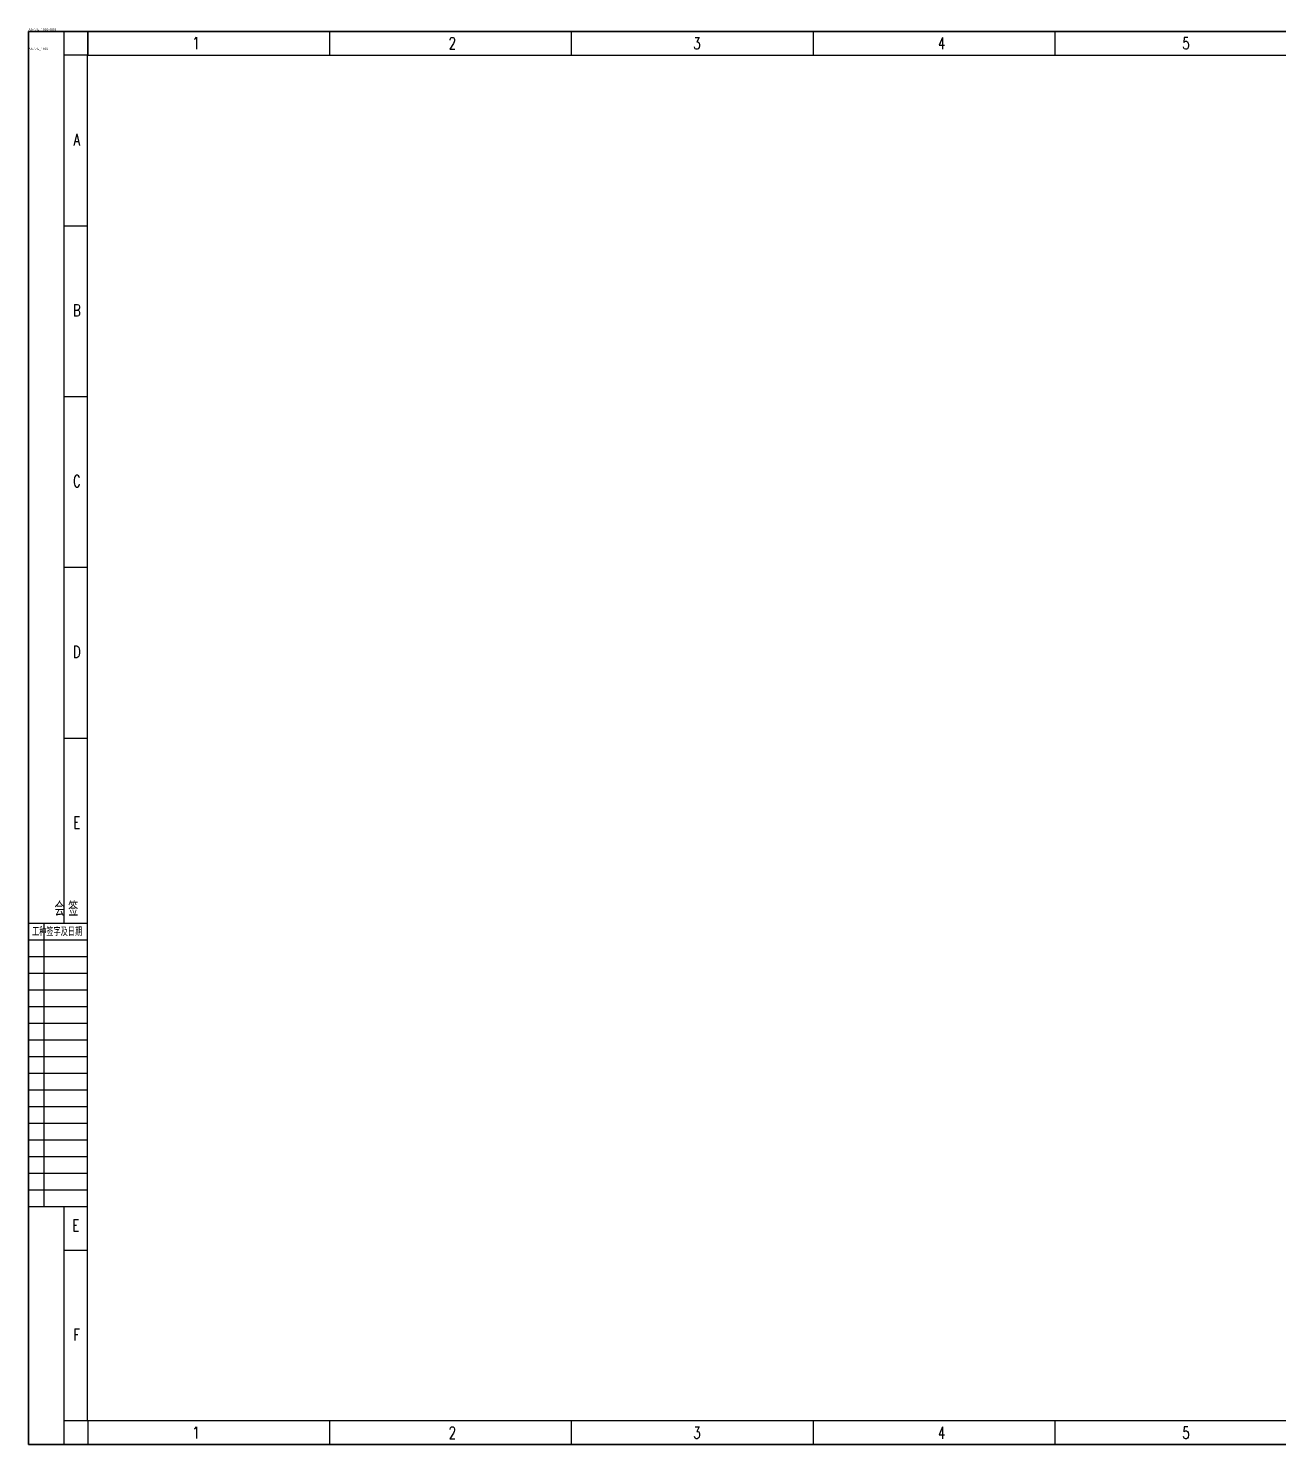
# Model space of a CAD drawing. Extents: x -110916 to 14423, y -159679 to 774005.
# Drawn here: x -110817 to -58267, y 425730 to 485260 of the extents above; entities that cross this region are included whole.
import ezdxf
from ezdxf.enums import TextEntityAlignment as Align

# ---------------------------------------------------------------- set-up
doc = ezdxf.new("R2010")
doc.units = 0
doc.linetypes.add('CONTINOUS', pattern=[0])
doc.layers.get('0').update_dxf_attribs({"linetype": 'CONTINUOUS'})
doc.layers.add('_TSZ_PLOT_MARK', color=1, linetype='CONTINUOUS', plot=False)
doc.layers.add('图框', color=4, linetype='CONTINOUS')
doc.styles.add('_TSZ_PLOT_MARK', font='tssdeng.shx', dxfattribs={"width": 0.7, "bigfont": 'tssdchn.shx'})
doc.styles.add('bine', font='binee.shx', dxfattribs={"width": 0.7, "bigfont": 'binec.shx'})
doc.styles.add('HZ', font='TXT.shx', dxfattribs={"width": 0.7, "bigfont": 'hz.shx'})

# ---------------------------------------------------------------- blocks, each defined once
blk = doc.blocks.new('*U49')
at = {"layer": '图框'}
blk.add_line((0, 500), (0, -500), dxfattribs=at)
blk = doc.blocks.new('*U50')
at = {"color": 0, "linetype": 'ByBlock', "lineweight": -2, "transparency": 16777216}
for p in [(0, 0), (10160, 0), (20320, 0), (30480, 0), (40640, 0), (50800, 0), (60960, 0), (71120, 0), (81280, 0), (91440, 0)]:
    blk.add_blockref('*U49', p, dxfattribs=at)
blk = doc.blocks.new('*U51')
at = {"layer": '图框'}
blk.add_line((0, 500), (0, -500), dxfattribs=at)
blk = doc.blocks.new('*U52')
at = {"color": 0, "linetype": 'ByBlock', "lineweight": -2, "transparency": 16777216}
for p in [(0, 0), (10160, 0), (20320, 0), (30480, 0), (40640, 0), (50800, 0), (60960, 0), (71120, 0), (81280, 0), (91440, 0)]:
    blk.add_blockref('*U51', p, dxfattribs=at)
blk = doc.blocks.new('会签')
at = {"color": 0}
for p, q in [((3629.69, -1305.73), (3604.69, -1305.73)), ((3611.37, -1424.73), (3611.37, -1305.73)), ((3629.69, -1312.73), (3604.69, -1312.73)), ((3629.69, -1319.73), (3604.69, -1319.73)), ((3629.69, -1326.73), (3604.69, -1326.73)), ((3629.69, -1333.73), (3604.69, -1333.73)), ((3629.69, -1340.73), (3604.69, -1340.73)), ((3629.69, -1347.73), (3604.69, -1347.73)), ((3629.69, -1354.73), (3604.69, -1354.73)), ((3629.69, -1361.73), (3604.69, -1361.73)), ((3629.69, -1368.73), (3604.69, -1368.73)), ((3629.69, -1375.73), (3604.69, -1375.73)), ((3629.69, -1382.73), (3604.69, -1382.73)), ((3629.69, -1389.73), (3604.69, -1389.73)), ((3629.69, -1396.73), (3604.69, -1396.73)), ((3629.69, -1403.73), (3604.69, -1403.73)), ((3629.69, -1410.73), (3604.69, -1410.73)), ((3629.69, -1417.73), (3604.69, -1417.73)), ((3629.69, -1424.73), (3604.69, -1424.73))]:
    blk.add_line(p, q, dxfattribs=at)
at = {"color": 0, "style": 'bine', "width": 0.7}
for s, height, p in [('会 签  ', 6, (3622.23, -1302.52)), ('工种签字及日期', 3.3, (3616.78, -1310.89))]:
    blk.add_text(s, height=height, dxfattribs=at).set_placement(p, align=Align.CENTER)

msp = doc.modelspace()

# ---------------------------------------------------------------- linework, layer by layer
at = {"layer": '_TSZ_PLOT_MARK'}
msp.add_lwpolyline([(-110816, 425730), (-5716, 425730), (-5716, 485130), (-110816, 485130)], close=True, dxfattribs=at)
msp.add_lwpolyline([(-110816, 425730), (-5716, 425730), (-5716, 485130), (-110816, 485130)], close=True, dxfattribs=at)
at = {"layer": '图框'}
for p, q in [((-110816, 485130), (-5716, 485130)), ((-110816, 425730), (-110816, 485130)), ((-109316, 447630), (-109316, 485130)), ((-108316, 484130), (-108316, 485130)), ((-108316, 484130), (-109316, 484130)), ((-109316, 476955), (-108316, 476955)), ((-109316, 469780), (-108316, 469780)), ((-109316, 462605), (-108316, 462605)), ((-109316, 455430), (-108316, 455430)), ((-109316, 425730), (-109316, 435732)), ((-109316, 433905), (-108316, 433905)), ((-108316, 426730), (-109316, 426730)), ((-5716, 425730), (-110816, 425730))]:
    msp.add_line(p, q, dxfattribs=at)
at = {"layer": '图框', "color": 1}
for p, q in [((-108324, 426730), (-108324, 484130)), ((-108316, 484130), (-6716, 484130)), ((-6716, 426730), (-108316, 426730))]:
    msp.add_line(p, q, dxfattribs=at)

# ---------------------------------------------------------------- block references
at = {"linetype": 'Continuous'}
for name, p in [('*U52', (-108316, 484630)), ('*U50', (-108316, 426230))]:
    msp.add_blockref(name, p, dxfattribs=at)
at = {"color": 0, "xscale": 100, "yscale": 100, "zscale": 100}
msp.add_blockref('会签', (-471286, 578203), dxfattribs=at)

# ---------------------------------------------------------------- texts
at = {"layer": '_TSZ_PLOT_MARK', "style": '_TSZ_PLOT_MARK'}
for s, p in [('A1+1/4_1:100-1818', (-110816, 485130)), ('A1+1/4_1:100-1818', (-110816, 485130)), ('A1+1/4_1:100', (-110816, 484317))]:
    msp.add_text(s, height=100, dxfattribs=at).set_placement(p, align=Align.BOTTOM_LEFT)
at = {"layer": '图框', "style": 'HZ', "width": 0.7}
for s, p in [('1', (-103769, 484386)), ('2', (-92998, 484380)), ('3', (-82718, 484380)), ('4', (-72437, 484380)), ('5', (-62157, 484380)), ('A', (-108783, 480330)), ('B', (-108783, 473155)), ('C', (-108783, 465980)), ('D', (-108783, 458805)), ('E', (-108783, 451630)), ('E', (-108828, 434698)), ('F', (-108783, 430105)), ('1', (-103769, 425986)), ('2', (-92998, 425980)), ('3', (-82718, 425980)), ('4', (-72437, 425980)), ('5', (-62157, 425980))]:
    msp.add_text(s, height=500, dxfattribs=at).set_placement(p, align=Align.CENTER)

doc.saveas('drawing.dxf')
